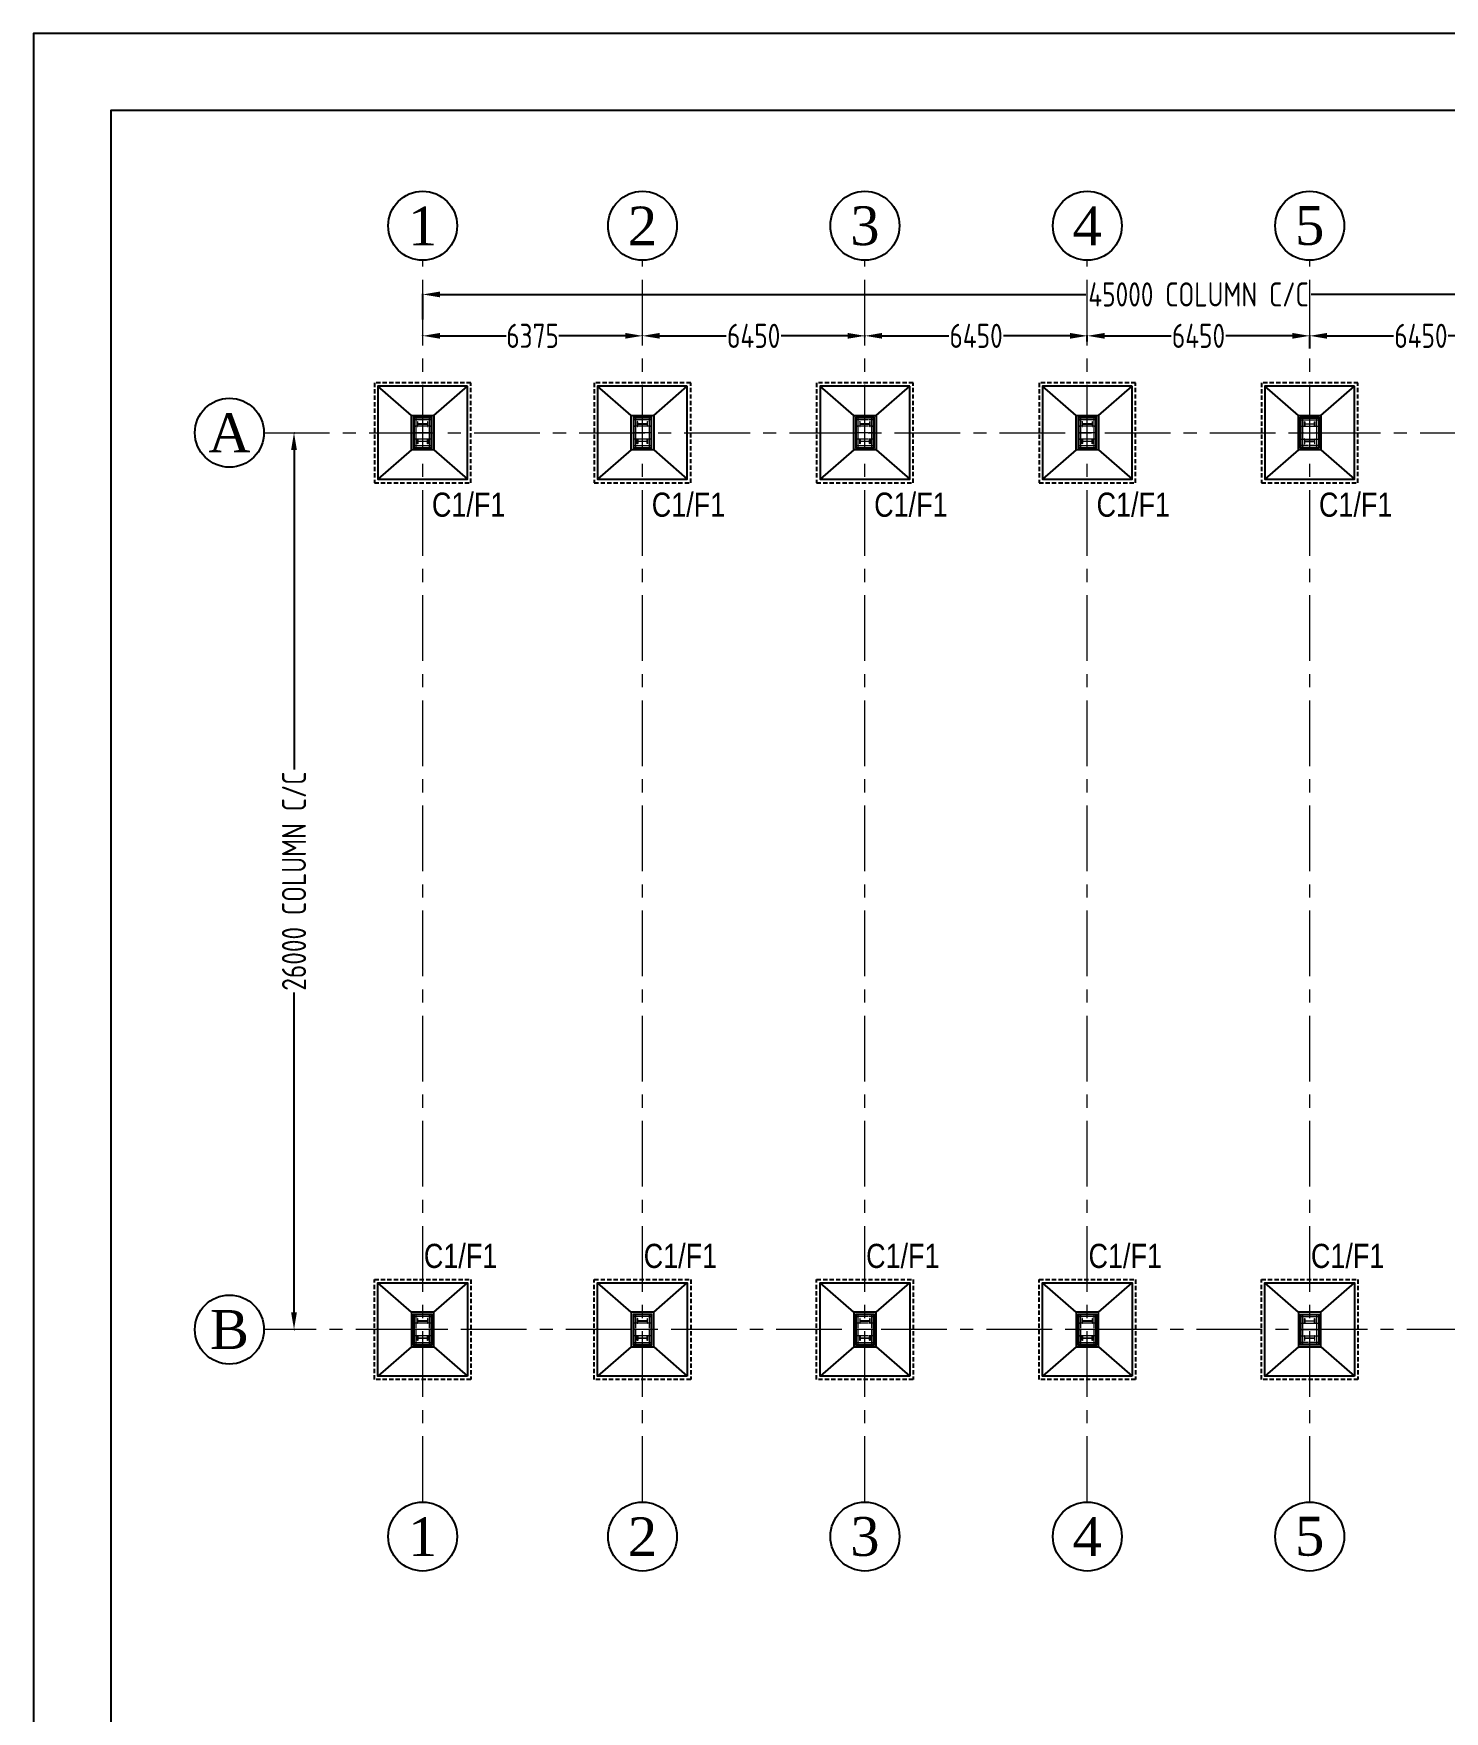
# Model space of a CAD drawing. Header units: millimetres. Extents: x 3470347 to 5996549, y -3470518 to 17149644.
# Drawn here: x 3826002 to 3866919, y 7321260 to 7369903 of the extents above; entities that cross this region are included whole.
import ezdxf
from ezdxf.enums import TextEntityAlignment as Align

# ---------------------------------------------------------------- set-up
doc = ezdxf.new("R2010")
doc.units = ezdxf.units.MM
doc.header["$MEASUREMENT"] = 0
doc.header["$PDMODE"] = 35
doc.header["$PDSIZE"] = -5
for name, pattern in [('CENTER', [50.8, 31.75, -6.35, 6.35, -6.35]), ('CENTERX2', [4, 2.5, -0.5, 0.5, -0.5]), ('HIDDEN', [0.375, 0.25, -0.125])]:
    doc.linetypes.add(name, pattern=pattern)
doc.layers.get('0').update_dxf_attribs({"linetype": 'CONTINUOUS', "lineweight": 25})
doc.layers.get('DEFPOINTS').update_dxf_attribs({"linetype": 'CONTINUOUS', "lineweight": 25})
for name, color, linetype, lineweight in [('CENTER', 8, 'CENTER', 0), ('GB', 2, 'CONTINUOUS', 20), ('NOTE', 7, 'CONTINUOUS', 25), ('SHEET', 7, 'CONTINUOUS', 15)]:
    doc.layers.add(name, color=color, linetype=linetype, lineweight=lineweight)
for name, color, linetype in [('CP', 2, 'CONTINUOUS'), ('GB PB', 1, 'CONTINUOUS'), ('YQ_AXIS', 4, 'CONTINUOUS')]:
    doc.layers.add(name, color=color, linetype=linetype)
doc.styles.add('Aerial', font='times.ttf')
doc.styles.add('DIM', font='geniso.shx', dxfattribs={"width": 0.85})
doc.styles.add('YQ_DIM', font='ARCHS.SHX', dxfattribs={"width": 0.8, "bigfont": 'HZDX.SHX'})
doc.dimstyles.new('ST-100', dxfattribs={"dimscale": 100, "dimtxt": 7, "dimasz": 5, "dimexe": 0.18, "dimexo": 0.0625, "dimgap": 0.2, "dimtad": 0, "dimdec": 0, "dimzin": 0, "dimdsep": 46, "dimtxsty": 'DIM', "dimblk": 'OPEN90', "dimcen": 0.09, "dimclrd": 256, "dimclrt": 7, "dimadec": 0, "dimazin": 0, "dimtfac": 1, "dimtdec": 0, "dimtofl": 0, "dimtmove": 0, "dimatfit": 3, "dimldrblk": 'OPEN90', "dimfxl": 1, "dimtolj": 1, "dimtzin": 0, "dimlwd": -1, "dimarcsym": 0})

# ---------------------------------------------------------------- blocks, each defined once
blk = doc.blocks.new('BP11')
at = {"layer": 'GB', "transparency": 33554483}
h = blk.add_hatch(color=3, dxfattribs=at)
h.dxf.hatch_style = 1
h.paths.add_polyline_path([(3812022, 7355150), (3812022, 7355148), (3812162, 7355148), (3812162, 7355150, 0.414214), (3812152, 7355160), (3812096, 7355160), (3812096, 7355436), (3812152, 7355436, 0.414214), (3812162, 7355446), (3812162, 7355448), (3812022, 7355448), (3812022, 7355446, 0.414214), (3812032, 7355436), (3812089, 7355436), (3812089, 7355160), (3812032, 7355160, 0.414214)])
h = blk.add_hatch(color=3, dxfattribs=at)
h.dxf.hatch_style = 1
h.paths.add_polyline_path([(3812522, 7355148), (3812522, 7355150, -0.414214), (3812532, 7355160), (3812589, 7355160), (3812589, 7355436), (3812532, 7355436, -0.414214), (3812522, 7355446), (3812522, 7355448), (3812662, 7355448), (3812662, 7355446, -0.414214), (3812652, 7355436), (3812596, 7355436), (3812596, 7355160), (3812652, 7355160, -0.414214), (3812662, 7355150), (3812662, 7355148)])
at = {"layer": 'GB', "color": 8, "linetype": 'CENTERX2', "ltscale": 20}
for p, q in [((3812767, 7355498), (3811917, 7355498)), ((3811967, 7355548), (3811967, 7355048)), ((3812157, 7355548), (3812157, 7355048)), ((3812342, 7355548), (3812342, 7355048)), ((3812527, 7355548), (3812527, 7355048)), ((3812717, 7355048), (3812717, 7355548)), ((3811917, 7355098), (3812767, 7355098))]:
    blk.add_line(p, q, dxfattribs=at)
at = {"layer": 'GB', "color": 4}
blk.add_lwpolyline([(3811892, 7355573), (3811892, 7355023), (3812792, 7355023), (3812792, 7355573)], close=True, dxfattribs=at)
at = {"layer": 'GB', "color": 5}
blk.add_lwpolyline([(3811917, 7355548), (3811917, 7355048), (3812767, 7355048), (3812767, 7355548)], close=True, dxfattribs=at)
at = {"layer": 'GB', "color": 3}
for points in [[(3812089, 7355160), (3812032, 7355160, 0.414214), (3812022, 7355150), (3812022, 7355148), (3812162, 7355148), (3812162, 7355150, 0.414214), (3812152, 7355160), (3812096, 7355160), (3812096, 7355436), (3812152, 7355436, 0.414214), (3812162, 7355446), (3812162, 7355448), (3812022, 7355448), (3812022, 7355446, 0.414214), (3812032, 7355436), (3812089, 7355436)], [(3812596, 7355160), (3812652, 7355160, -0.414214), (3812662, 7355150), (3812662, 7355148), (3812522, 7355148), (3812522, 7355150, -0.414214), (3812532, 7355160), (3812589, 7355160), (3812589, 7355436), (3812532, 7355436, -0.414214), (3812522, 7355446), (3812522, 7355448), (3812662, 7355448), (3812662, 7355446, -0.414214), (3812652, 7355436), (3812596, 7355436)]]:
    blk.add_lwpolyline(points, format="xyb", close=True, dxfattribs=at)
at = {"layer": 'GB'}
for centre in [(3811967, 7355498), (3812157, 7355498), (3812342, 7355498), (3812527, 7355498), (3812717, 7355498), (3811967, 7355098), (3812157, 7355098), (3812342, 7355098), (3812527, 7355098), (3812717, 7355098)]:
    blk.add_circle(centre, 12, dxfattribs=at)
blk = doc.blocks.new('*D93')
at = {"layer": 'DEFPOINTS', "color": 0}
for p in [(3833556, 7358331), (3833556, 7332331), (3833556, 7332331)]:
    blk.add_point(p, dxfattribs=at)
at = {"layer": 'GB PB', "color": 0, "lineweight": -2}
for p, q in [((3833562, 7358331), (3833574, 7358331)), ((3833562, 7332331), (3833574, 7332331))]:
    blk.add_line(p, q, dxfattribs=at)
at = {"layer": 'GB PB'}
for p, q in [((3833556, 7357831), (3833556, 7348564)), ((3833556, 7332831), (3833556, 7342098))]:
    blk.add_line(p, q, dxfattribs=at)
for points in [[(3833639, 7357831), (3833472, 7357831), (3833556, 7358331)], [(3833472, 7332831), (3833639, 7332831), (3833556, 7332331)]]:
    blk.add_solid(points, dxfattribs=at)
at = {"layer": 'GB PB', "color": 7, "insert": (3833556, 7345331), "char_height": 700, "attachment_point": 5, "rotation": 90, "style": 'DIM'}
blk.add_mtext('\\A1;26000 COLUMN C/C', dxfattribs=at)
blk = doc.blocks.new('_Open90')
at = {"color": 0, "linetype": 'ByBlock', "lineweight": -2}
for p, q in [((0, 0), (-1, 0)), ((-0.5, 0.5), (0, 0)), ((0, 0), (-0.5, -0.5))]:
    blk.add_line(p, q, dxfattribs=at)
blk = doc.blocks.new('*D94')
at = {"layer": 'DEFPOINTS', "color": 0}
for p in [(3837287, 7361140), (3843662, 7361140), (3843662, 7361140)]:
    blk.add_point(p, dxfattribs=at)
at = {"layer": 'GB PB', "color": 0, "lineweight": -2}
for p, q in [((3837287, 7361147), (3837287, 7361158)), ((3843662, 7361147), (3843662, 7361158))]:
    blk.add_line(p, q, dxfattribs=at)
at = {"layer": 'GB PB'}
for p, q in [((3837787, 7361140), (3839711, 7361140)), ((3843162, 7361140), (3841238, 7361140))]:
    blk.add_line(p, q, dxfattribs=at)
for points in [[(3837787, 7361224), (3837787, 7361057), (3837287, 7361140)], [(3843162, 7361057), (3843162, 7361224), (3843662, 7361140)]]:
    blk.add_solid(points, dxfattribs=at)
at = {"layer": 'GB PB', "color": 7, "insert": (3840474, 7361140), "char_height": 700, "attachment_point": 5, "style": 'DIM'}
blk.add_mtext('\\A1;6375', dxfattribs=at)
blk = doc.blocks.new('*D95')
at = {"layer": 'DEFPOINTS', "color": 0}
for p in [(3843662, 7361140), (3850112, 7361140), (3850112, 7361091)]:
    blk.add_point(p, dxfattribs=at)
at = {"layer": 'GB PB', "color": 0, "lineweight": -2}
for p, q in [((3843662, 7361147), (3843662, 7361158)), ((3850112, 7361097), (3850112, 7361158))]:
    blk.add_line(p, q, dxfattribs=at)
at = {"layer": 'GB PB'}
for p, q in [((3844162, 7361140), (3846093, 7361140)), ((3849612, 7361140), (3847681, 7361140))]:
    blk.add_line(p, q, dxfattribs=at)
for points in [[(3844162, 7361224), (3844162, 7361057), (3843662, 7361140)], [(3849612, 7361057), (3849612, 7361224), (3850112, 7361140)]]:
    blk.add_solid(points, dxfattribs=at)
at = {"layer": 'GB PB', "color": 7, "insert": (3846887, 7361140), "char_height": 700, "attachment_point": 5, "style": 'DIM'}
blk.add_mtext('\\A1;6450', dxfattribs=at)
blk = doc.blocks.new('*D96')
at = {"layer": 'DEFPOINTS', "color": 0}
for p in [(3850112, 7361091), (3856562, 7361140), (3856562, 7360967)]:
    blk.add_point(p, dxfattribs=at)
at = {"layer": 'GB PB', "color": 0, "lineweight": -2}
for p, q in [((3850112, 7361097), (3850112, 7361158)), ((3856562, 7360973), (3856562, 7361158))]:
    blk.add_line(p, q, dxfattribs=at)
at = {"layer": 'GB PB'}
for p, q in [((3850612, 7361140), (3852543, 7361140)), ((3856062, 7361140), (3854131, 7361140))]:
    blk.add_line(p, q, dxfattribs=at)
for points in [[(3850612, 7361224), (3850612, 7361057), (3850112, 7361140)], [(3856062, 7361057), (3856062, 7361224), (3856562, 7361140)]]:
    blk.add_solid(points, dxfattribs=at)
at = {"layer": 'GB PB', "color": 7, "insert": (3853337, 7361140), "char_height": 700, "attachment_point": 5, "style": 'DIM'}
blk.add_mtext('\\A1;6450', dxfattribs=at)
blk = doc.blocks.new('*D97')
at = {"layer": 'DEFPOINTS', "color": 0}
for p in [(3856562, 7360967), (3863012, 7361140), (3863012, 7360769)]:
    blk.add_point(p, dxfattribs=at)
at = {"layer": 'GB PB', "color": 0, "lineweight": -2}
for p, q in [((3856562, 7360973), (3856562, 7361158)), ((3863012, 7360775), (3863012, 7361158))]:
    blk.add_line(p, q, dxfattribs=at)
at = {"layer": 'GB PB'}
for p, q in [((3857062, 7361140), (3858993, 7361140)), ((3862512, 7361140), (3860581, 7361140))]:
    blk.add_line(p, q, dxfattribs=at)
for points in [[(3857062, 7361224), (3857062, 7361057), (3856562, 7361140)], [(3862512, 7361057), (3862512, 7361224), (3863012, 7361140)]]:
    blk.add_solid(points, dxfattribs=at)
at = {"layer": 'GB PB', "color": 7, "insert": (3859787, 7361140), "char_height": 700, "attachment_point": 5, "style": 'DIM'}
blk.add_mtext('\\A1;6450', dxfattribs=at)
blk = doc.blocks.new('*D98')
at = {"layer": 'DEFPOINTS', "color": 0}
for p in [(3863012, 7360769), (3869462, 7361140), (3869462, 7360927)]:
    blk.add_point(p, dxfattribs=at)
at = {"layer": 'GB PB', "color": 0, "lineweight": -2}
for p, q in [((3863012, 7360775), (3863012, 7361158)), ((3869462, 7360934), (3869462, 7361158))]:
    blk.add_line(p, q, dxfattribs=at)
at = {"layer": 'GB PB'}
for p, q in [((3863512, 7361140), (3865443, 7361140)), ((3868962, 7361140), (3867031, 7361140))]:
    blk.add_line(p, q, dxfattribs=at)
for points in [[(3863512, 7361224), (3863512, 7361057), (3863012, 7361140)], [(3868962, 7361057), (3868962, 7361224), (3869462, 7361140)]]:
    blk.add_solid(points, dxfattribs=at)
at = {"layer": 'GB PB', "color": 7, "insert": (3866237, 7361140), "char_height": 700, "attachment_point": 5, "style": 'DIM'}
blk.add_mtext('\\A1;6450', dxfattribs=at)
blk = doc.blocks.new('*D101')
at = {"layer": 'DEFPOINTS', "color": 0}
for p in [(3882287, 7362340), (3837287, 7361609), (3882287, 7361609)]:
    blk.add_point(p, dxfattribs=at)
at = {"layer": 'GB PB', "color": 0, "lineweight": -2}
for p, q in [((3837287, 7361616), (3837287, 7362358)), ((3882287, 7361616), (3882287, 7362358))]:
    blk.add_line(p, q, dxfattribs=at)
at = {"layer": 'GB PB'}
for p, q in [((3837787, 7362340), (3856524, 7362340)), ((3881787, 7362340), (3863050, 7362340))]:
    blk.add_line(p, q, dxfattribs=at)
for points in [[(3837787, 7362424), (3837787, 7362257), (3837287, 7362340)], [(3881787, 7362257), (3881787, 7362424), (3882287, 7362340)]]:
    blk.add_solid(points, dxfattribs=at)
at = {"layer": 'GB PB', "color": 7, "insert": (3859787, 7362340), "char_height": 700, "attachment_point": 5, "style": 'DIM'}
blk.add_mtext('\\A1;45000 COLUMN C/C', dxfattribs=at)

msp = doc.modelspace()

# ---------------------------------------------------------------- linework, layer by layer
at = {"color": 192, "lineweight": 25, "elevation": 0}
msp.add_lwpolyline([(3826002.11, 7286863.65), (3943443.92, 7286863.65), (3943443.92, 7369903.4), (3826002.11, 7369903.4)], close=True, dxfattribs=at)
at = {"layer": 'CENTER', "ltscale": 60}
for p, q in [((3837286.91, 7327331.42), (3837286.91, 7363331.42)), ((3843661.91, 7327331.42), (3843661.91, 7363331.42)), ((3850111.91, 7327331.42), (3850111.91, 7363331.42)), ((3856561.91, 7327331.42), (3856561.91, 7363331.42)), ((3863011.91, 7327331.42), (3863011.91, 7363331.42)), ((3832683.12, 7358331.42), (3886019.03, 7358331.42)), ((3886019.03, 7332331.42), (3832683.12, 7332331.42))]:
    msp.add_line(p, q, dxfattribs=at)
at = {"layer": 'NOTE', "color": 7, "linetype": 'HIDDEN', "ltscale": 500}
for points in [[(3838686.91, 7359781.42), (3835886.91, 7359781.42), (3835886.91, 7356881.42), (3838686.91, 7356881.42)], [(3845061.91, 7359781.42), (3842261.91, 7359781.42), (3842261.91, 7356881.42), (3845061.91, 7356881.42)], [(3851511.91, 7359781.42), (3848711.91, 7359781.42), (3848711.91, 7356881.42), (3851511.91, 7356881.42)], [(3857961.91, 7359781.42), (3855161.91, 7359781.42), (3855161.91, 7356881.42), (3857961.91, 7356881.42)], [(3864411.91, 7359781.42), (3861611.91, 7359781.42), (3861611.91, 7356881.42), (3864411.91, 7356881.42)], [(3838686.91, 7330881.42), (3835886.91, 7330881.42), (3835886.91, 7333781.42), (3838686.91, 7333781.42)], [(3845061.91, 7330881.42), (3842261.91, 7330881.42), (3842261.91, 7333781.42), (3845061.91, 7333781.42)], [(3851511.91, 7330881.42), (3848711.91, 7330881.42), (3848711.91, 7333781.42), (3851511.91, 7333781.42)], [(3857961.91, 7330881.42), (3855161.91, 7330881.42), (3855161.91, 7333781.42), (3857961.91, 7333781.42)], [(3864411.91, 7330881.42), (3861611.91, 7330881.42), (3861611.91, 7333781.42), (3864411.91, 7333781.42)]]:
    msp.add_lwpolyline(points, close=True, dxfattribs=at)
at = {"layer": 'NOTE', "color": 30, "true_color": 0xf26722}
for points in [[(3838586.91, 7359681.42), (3835986.91, 7359681.42), (3835986.91, 7356981.42), (3838586.91, 7356981.42)], [(3844961.91, 7359681.42), (3842361.91, 7359681.42), (3842361.91, 7356981.42), (3844961.91, 7356981.42)], [(3851411.91, 7359681.42), (3848811.91, 7359681.42), (3848811.91, 7356981.42), (3851411.91, 7356981.42)], [(3857861.91, 7359681.42), (3855261.91, 7359681.42), (3855261.91, 7356981.42), (3857861.91, 7356981.42)], [(3864311.91, 7359681.42), (3861711.91, 7359681.42), (3861711.91, 7356981.42), (3864311.91, 7356981.42)], [(3837611.91, 7358831.42), (3837611.91, 7357831.42), (3836961.91, 7357831.42), (3836961.91, 7358831.42)], [(3843986.91, 7358831.42), (3843986.91, 7357831.42), (3843336.91, 7357831.42), (3843336.91, 7358831.42)], [(3850436.91, 7358831.42), (3850436.91, 7357831.42), (3849786.91, 7357831.42), (3849786.91, 7358831.42)], [(3856886.91, 7358831.42), (3856886.91, 7357831.42), (3856236.91, 7357831.42), (3856236.91, 7358831.42)], [(3863336.91, 7358831.42), (3863336.91, 7357831.42), (3862686.91, 7357831.42), (3862686.91, 7358831.42)], [(3838586.91, 7330981.42), (3835986.91, 7330981.42), (3835986.91, 7333681.42), (3838586.91, 7333681.42)], [(3844961.91, 7330981.42), (3842361.91, 7330981.42), (3842361.91, 7333681.42), (3844961.91, 7333681.42)], [(3851411.91, 7330981.42), (3848811.91, 7330981.42), (3848811.91, 7333681.42), (3851411.91, 7333681.42)], [(3857861.91, 7330981.42), (3855261.91, 7330981.42), (3855261.91, 7333681.42), (3857861.91, 7333681.42)], [(3864311.91, 7330981.42), (3861711.91, 7330981.42), (3861711.91, 7333681.42), (3864311.91, 7333681.42)], [(3837611.91, 7331831.42), (3837611.91, 7332831.42), (3836961.91, 7332831.42), (3836961.91, 7331831.42)], [(3843986.91, 7331831.42), (3843986.91, 7332831.42), (3843336.91, 7332831.42), (3843336.91, 7331831.42)], [(3850436.91, 7331831.42), (3850436.91, 7332831.42), (3849786.91, 7332831.42), (3849786.91, 7331831.42)], [(3856886.91, 7331831.42), (3856886.91, 7332831.42), (3856236.91, 7332831.42), (3856236.91, 7331831.42)], [(3863336.91, 7331831.42), (3863336.91, 7332831.42), (3862686.91, 7332831.42), (3862686.91, 7331831.42)]]:
    msp.add_lwpolyline(points, close=True, dxfattribs=at)
for points in [[(3836961.91, 7358831.42), (3835986.91, 7359681.42)], [(3837611.91, 7358831.42), (3838586.91, 7359681.42)], [(3843336.91, 7358831.42), (3842361.91, 7359681.42)], [(3843986.91, 7358831.42), (3844961.91, 7359681.42)], [(3849786.91, 7358831.42), (3848811.91, 7359681.42)], [(3850436.91, 7358831.42), (3851411.91, 7359681.42)], [(3856236.91, 7358831.42), (3855261.91, 7359681.42)], [(3856886.91, 7358831.42), (3857861.91, 7359681.42)], [(3862686.91, 7358831.42), (3861711.91, 7359681.42)], [(3863336.91, 7358831.42), (3864311.91, 7359681.42)], [(3836961.91, 7357831.42), (3835986.91, 7356981.42)], [(3837611.91, 7357831.42), (3838586.91, 7356981.42)], [(3843336.91, 7357831.42), (3842361.91, 7356981.42)], [(3843986.91, 7357831.42), (3844961.91, 7356981.42)], [(3849786.91, 7357831.42), (3848811.91, 7356981.42)], [(3850436.91, 7357831.42), (3851411.91, 7356981.42)], [(3856236.91, 7357831.42), (3855261.91, 7356981.42)], [(3856886.91, 7357831.42), (3857861.91, 7356981.42)], [(3862686.91, 7357831.42), (3861711.91, 7356981.42)], [(3863336.91, 7357831.42), (3864311.91, 7356981.42)], [(3836961.91, 7332831.42), (3835986.91, 7333681.42)], [(3837611.91, 7332831.42), (3838586.91, 7333681.42)], [(3843336.91, 7332831.42), (3842361.91, 7333681.42)], [(3843986.91, 7332831.42), (3844961.91, 7333681.42)], [(3849786.91, 7332831.42), (3848811.91, 7333681.42)], [(3850436.91, 7332831.42), (3851411.91, 7333681.42)], [(3856236.91, 7332831.42), (3855261.91, 7333681.42)], [(3856886.91, 7332831.42), (3857861.91, 7333681.42)], [(3862686.91, 7332831.42), (3861711.91, 7333681.42)], [(3863336.91, 7332831.42), (3864311.91, 7333681.42)], [(3836961.91, 7331831.42), (3835986.91, 7330981.42)], [(3837611.91, 7331831.42), (3838586.91, 7330981.42)], [(3843336.91, 7331831.42), (3842361.91, 7330981.42)], [(3843986.91, 7331831.42), (3844961.91, 7330981.42)], [(3849786.91, 7331831.42), (3848811.91, 7330981.42)], [(3850436.91, 7331831.42), (3851411.91, 7330981.42)], [(3856236.91, 7331831.42), (3855261.91, 7330981.42)], [(3856886.91, 7331831.42), (3857861.91, 7330981.42)], [(3862686.91, 7331831.42), (3861711.91, 7330981.42)], [(3863336.91, 7331831.42), (3864311.91, 7330981.42)]]:
    msp.add_lwpolyline(points, dxfattribs=at)
at = {"layer": 'SHEET', "color": 220, "lineweight": 25, "elevation": 0}
msp.add_lwpolyline([(3828239.09, 7289096.44), (3941206.93, 7289096.44), (3941206.93, 7367670.6), (3828239.09, 7367670.6)], close=True, dxfattribs=at)
at = {"layer": 'YQ_AXIS', "color": 1}
for centre in [(3837286.91, 7364331.42), (3843661.91, 7364331.42), (3850111.91, 7364331.42), (3856561.91, 7364331.42), (3863011.91, 7364331.42), (3831683.12, 7358331.42), (3831683.12, 7332331.42), (3837286.91, 7326331.42), (3843661.91, 7326331.42), (3850111.91, 7326331.42), (3856561.91, 7326331.42), (3863011.91, 7326331.42)]:
    msp.add_circle(centre, 1000, dxfattribs=at)

# ---------------------------------------------------------------- block references
at = {"layer": 'GB', "rotation": 270}
for p in [(-3518011.16, 11170673.91), (-3511636.16, 11170673.91), (-3505186.16, 11170673.91), (-3498736.16, 11170673.91), (-3518011.16, 11144673.91), (-3511636.16, 11144673.91), (-3505186.16, 11144673.91), (-3498736.16, 11144673.91)]:
    msp.add_blockref('BP11', p, dxfattribs=at)
at = {"layer": 'GB', "xscale": -1, "rotation": 89.99999999999997}
for p in [(11218309.98, 11170673.91), (11218309.98, 11144673.91)]:
    msp.add_blockref('BP11', p, dxfattribs=at)

# ---------------------------------------------------------------- texts
at = {"layer": 'CP', "transparency": 16777216, "char_height": 700, "style": 'YQ_DIM'}
for insert, attachment_point in [((3837554.97, 7355885.24), 7), ((3843929.97, 7355885.24), 7), ((3850379.97, 7355885.24), 7), ((3856829.97, 7355885.24), 7), ((3863279.97, 7355885.24), 7), ((3839451.85, 7334106.5), 9), ((3845826.85, 7334106.5), 9), ((3852276.85, 7334106.5), 9), ((3858726.85, 7334106.5), 9), ((3865176.85, 7334106.5), 9)]:
    msp.add_mtext_dynamic_manual_height_columns('{\\fArial|b0|i0|c0|p34;\\C6;C1/F1}', width=302.8267, gutter_width=2560.24, heights=[-723.87], dxfattribs=dict(at, insert=insert, attachment_point=attachment_point))
at = {"layer": 'YQ_AXIS', "color": 1, "style": 'Aerial'}
for s, p in [('1', (3837286.91, 7364331.42)), ('2', (3843661.91, 7364331.42)), ('3', (3850111.91, 7364331.42)), ('4', (3856561.91, 7364331.42)), ('5', (3863011.91, 7364331.42)), ('A', (3831683.12, 7358331.42)), ('B', (3831683.12, 7332331.42)), ('1', (3837286.91, 7326331.42)), ('2', (3843661.91, 7326331.42)), ('3', (3850111.91, 7326331.42)), ('4', (3856561.91, 7326331.42)), ('5', (3863011.91, 7326331.42))]:
    msp.add_text(s, height=1125, dxfattribs=at).set_placement(p, align=Align.MIDDLE)

# ---------------------------------------------------------------- dimensions: what is measured, and where the dimension line sits
at = {"layer": 'GB PB'}
dim = msp.add_linear_dim(base=(3882286.91, 7362340.46), p1=(3837286.91, 7361609.3), p2=(3882286.91, 7361609.3), text='<> COLUMN C/C', dimstyle='ST-100', override={"dimtxt": 7, "dimasz": 5, "dimtxsty": 'DIM', "dimtmove": 1}, dxfattribs=at)
dim.commit()
dim.dimension.update_dxf_attribs({"geometry": '*D101', "text_midpoint": (3859786.91, 7362340.46)})
at = {"layer": 'GB PB', "color": 1}
dim = msp.add_linear_dim(base=(3843661.91, 7361140.29), p1=(3837286.91, 7361140.29), p2=(3843661.91, 7361140.29), dimstyle='ST-100', override={"dimtxt": 7, "dimasz": 5}, dxfattribs=at)
dim.commit()
dim.dimension.update_dxf_attribs({"geometry": '*D94', "text_midpoint": (3840474.41, 7361140.29)})
at = {"layer": 'GB PB'}
for base, p1, p2, picture, middle in [((3850111.91, 7361140.29), (3843661.91, 7361140.29), (3850111.91, 7361090.76), '*D95', (3846886.91, 7361140.29)), ((3856561.91, 7361140.29), (3850111.91, 7361090.76), (3856561.91, 7360966.94), '*D96', (3853336.91, 7361140.29)), ((3863011.91, 7361140.29), (3856561.91, 7360966.94), (3863011.91, 7360768.84), '*D97', (3859786.91, 7361140.29)), ((3869461.91, 7361140.29), (3863011.91, 7360768.84), (3869461.91, 7360927.32), '*D98', (3866236.91, 7361140.29))]:
    dim = msp.add_linear_dim(base=base, p1=p1, p2=p2, dimstyle='ST-100', override={"dimtxt": 7, "dimasz": 5, "dimtmove": 1}, dxfattribs=at)
    dim.commit()
    dim.dimension.update_dxf_attribs({"geometry": picture, "text_midpoint": middle})
at = {"layer": 'GB PB', "color": 1}
dim = msp.add_linear_dim(base=(3833555.72, 7332331.42), p1=(3833555.72, 7358331.42), p2=(3833555.72, 7332331.42), angle=270, text='<> COLUMN C/C', dimstyle='ST-100', override={"dimtxt": 7, "dimasz": 5, "dimtxsty": 'DIM'}, dxfattribs=at)
dim.commit()
dim.dimension.update_dxf_attribs({"geometry": '*D93', "text_midpoint": (3833555.72, 7345331.42)})

doc.saveas('drawing.dxf')
